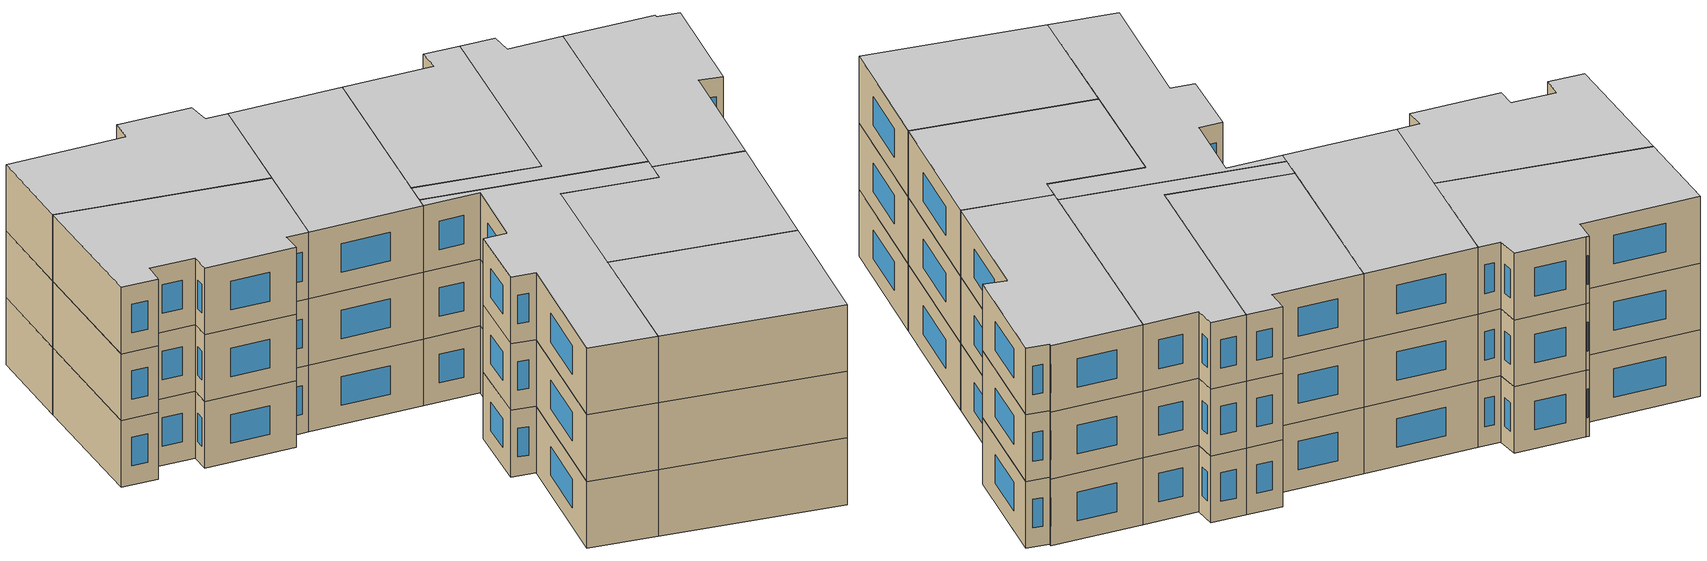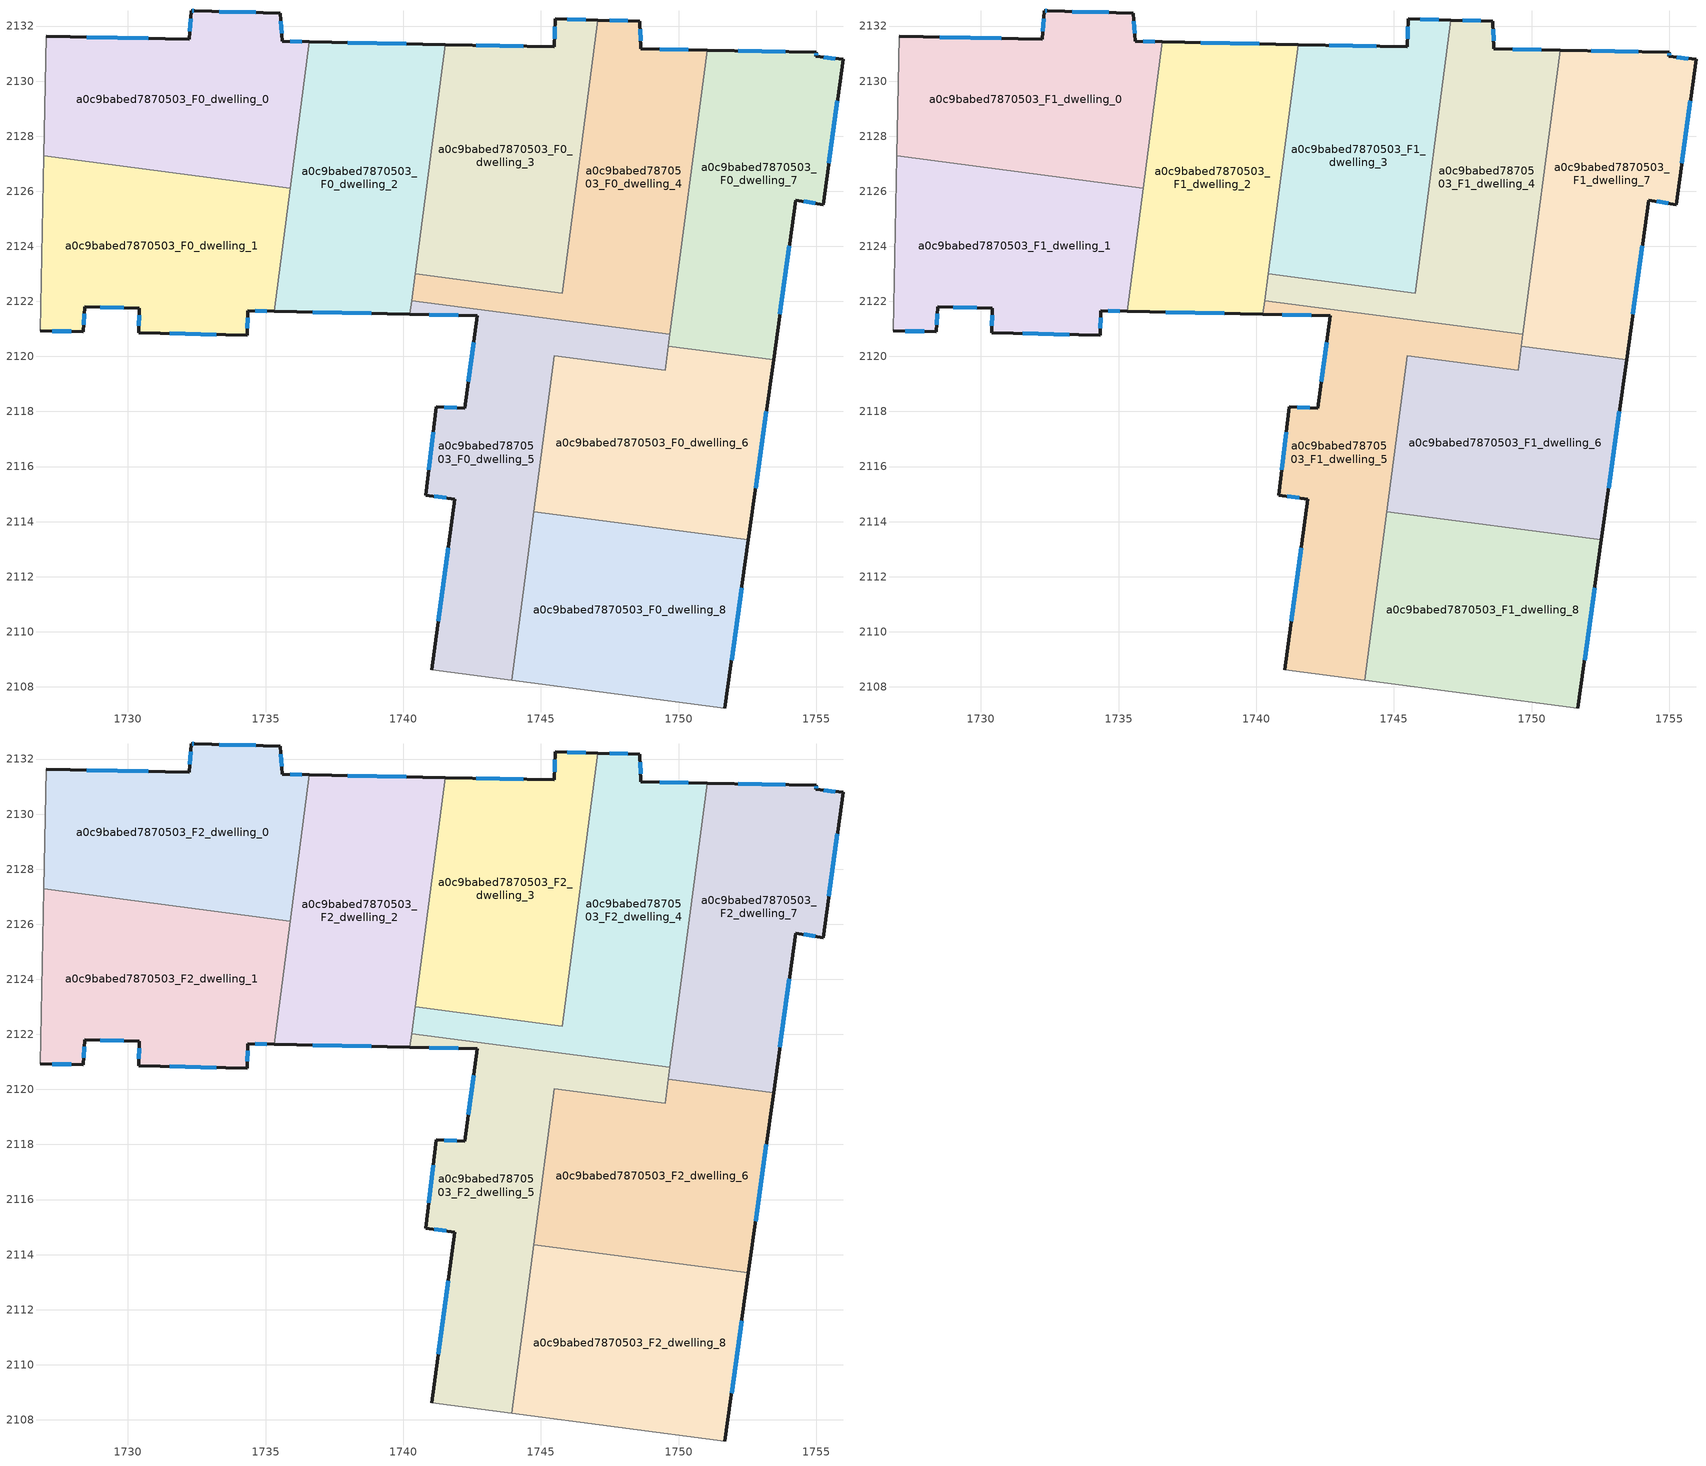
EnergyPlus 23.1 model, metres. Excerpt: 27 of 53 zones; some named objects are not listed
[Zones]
a0c9babed7870503_F0_dwelling_0
 floor ground (EU_floor_Construction): 1735.54,2132.47 1735.61,2131.45 1736.58,2131.43 1735.89,2126.11 1726.94,2127.28 1727.03,2131.63 1732.22,2131.52 1732.3,2132.55 1732.43,2132.55 z0
 wall outside (EU_wall_Construction): 1736.58,2131.43 1735.61,2131.45 1735.54,2132.47 1732.43,2132.55 1732.3,2132.55 1732.22,2131.52 1727.03,2131.63 z0:3
 wall to a0c9babed7870503_F0_dwelling_1 (EU_wall_Construction): 1726.94,2127.28 1735.89,2126.11 z0:3
 wall adiabatic (EU_wall_Construction): 1727.03,2131.63 1726.94,2127.28 z0:3
 wall to a0c9babed7870503_F0_dwelling_2 (EU_wall_Construction): 1735.89,2126.11 1736.58,2131.43 z0:3
 window (EU_Window_Construction): 1732.28,2132.26 1732.24,2131.82 / 1732.39,2132.55 1732.34,2132.55 / 1734.65,2132.49 1733.32,2132.53 / 1735.59,2131.74 1735.56,2132.18 / 1736.31,2131.44 1735.89,2131.45 / 1730.73,2131.56 1728.51,2131.6 z0.86:2.14
a0c9babed7870503_F0_dwelling_1
 floor ground (EU_floor_Construction): 1735.89,2126.11 1735.31,2121.64 1734.35,2121.66 1734.33,2120.76 1730.39,2120.86 1730.41,2121.74 1728.44,2121.81 1728.39,2120.89 1726.81,2120.93 1726.94,2127.28 z0
 wall outside (EU_wall_Construction): 1726.81,2120.93 1728.39,2120.89 1728.44,2121.81 1730.41,2121.74 1730.39,2120.86 1734.33,2120.76 1734.35,2121.66 1735.31,2121.64 z0:3
 wall adiabatic (EU_wall_Construction): 1726.94,2127.28 1726.81,2120.93 z0:3
 wall to a0c9babed7870503_F0_dwelling_2 (EU_wall_Construction): 1735.31,2121.64 1735.89,2126.11 z0:3
 window (EU_Window_Construction): 1727.26,2120.92 1727.93,2120.91 / 1734.62,2121.66 1735.03,2121.65 / 1734.33,2121.02 1734.35,2121.41 / 1731.52,2120.83 1733.2,2120.79 / 1730.41,2121.49 1730.4,2121.11 / 1729,2121.79 1729.85,2121.76 / 1728.4,2121.15 1728.42,2121.55 z0.86:2.14
a0c9babed7870503_F0_dwelling_2
 floor ground (EU_floor_Construction): 1741.52,2131.33 1740.24,2121.54 1735.31,2121.64 1736.58,2131.43 z0
 wall outside (EU_wall_Construction): 1735.31,2121.64 1740.24,2121.54 / 1741.52,2131.33 1736.58,2131.43 z0:3
 wall to a0c9babed7870503_F0_dwelling_3 (EU_wall_Construction): 1740.43,2123 1741.52,2131.33 z0:3
 wall to a0c9babed7870503_F0_dwelling_4 (EU_wall_Construction): 1740.3,2122.02 1740.43,2123 z0:3
 wall to a0c9babed7870503_F0_dwelling_5 (EU_wall_Construction): 1740.24,2121.54 1740.3,2122.02 z0:3
 window (EU_Window_Construction): 1736.72,2121.61 1738.83,2121.57 / 1740.11,2131.36 1737.99,2131.4 z0.86:2.14
a0c9babed7870503_F0_dwelling_3
 floor ground (EU_floor_Construction): 1747.07,2132.22 1745.78,2122.3 1740.43,2123 1741.52,2131.33 1745.49,2131.25 1745.52,2132.26 z0
 wall outside (EU_wall_Construction): 1747.07,2132.22 1745.52,2132.26 1745.49,2131.25 1741.52,2131.33 z0:3
 wall to a0c9babed7870503_F0_dwelling_4 (EU_wall_Construction): 1740.43,2123 1745.78,2122.3 1747.07,2132.22 z0:3
 window (EU_Window_Construction): 1745.51,2131.97 1745.5,2131.54 / 1746.63,2132.23 1745.96,2132.25 / 1744.35,2131.27 1742.65,2131.31 z0.86:2.14
a0c9babed7870503_F0_dwelling_4
 floor ground (EU_floor_Construction): 1751.04,2131.13 1749.69,2120.8 1740.3,2122.02 1740.43,2123 1745.78,2122.3 1747.07,2132.22 1748.6,2132.17 1748.64,2131.18 z0
 wall outside (EU_wall_Construction): 1751.04,2131.13 1748.64,2131.18 1748.6,2132.17 1747.07,2132.22 z0:3
 wall to a0c9babed7870503_F0_dwelling_5 (EU_wall_Construction): 1740.3,2122.02 1749.69,2120.8 z0:3
 wall to a0c9babed7870503_F0_dwelling_7 (EU_wall_Construction): 1749.69,2120.8 1751.04,2131.13 z0:3
 window (EU_Window_Construction): 1748.16,2132.18 1747.51,2132.2 / 1748.62,2131.46 1748.61,2131.89 / 1750.35,2131.14 1749.32,2131.17 z0.86:2.14
a0c9babed7870503_F0_dwelling_5
 floor ground (EU_floor_Construction): 1749.69,2120.8 1749.52,2119.5 1745.48,2120.03 1743.95,2108.23 1741.03,2108.61 1741.87,2114.82 1740.82,2114.96 1741.2,2118.17 1742.24,2118.12 1742.69,2121.48 1740.24,2121.54 1740.3,2122.02 z0
 wall outside (EU_wall_Construction): 1740.24,2121.54 1742.69,2121.48 1742.24,2118.12 1741.2,2118.17 1740.82,2114.96 1741.87,2114.82 1741.03,2108.61 z0:3
 wall to a0c9babed7870503_F0_dwelling_6 (EU_wall_Construction): 1744.75,2114.37 1745.48,2120.03 1749.52,2119.5 1749.63,2120.37 z0:3
 wall adiabatic (EU_wall_Construction): 1741.03,2108.61 1743.95,2108.23 z0:3
 wall to a0c9babed7870503_F0_dwelling_8 (EU_wall_Construction): 1743.94,2108.23 1744.75,2114.36 z0:3
 wall to a0c9babed7870503_F0_dwelling_7 (EU_wall_Construction): 1749.63,2120.38 1749.69,2120.8 z0:3
 window (EU_Window_Construction): 1740.94,2121.52 1741.99,2121.5 / 1741.63,2113.05 1741.27,2110.39 / 1741.12,2114.92 1741.57,2114.86 / 1741.09,2117.25 1740.93,2115.88 / 1741.94,2118.13 1741.49,2118.15 / 1742.56,2120.52 1742.37,2119.08 z0.86:2.14
a0c9babed7870503_F0_dwelling_6
 floor ground (EU_floor_Construction): 1753.45,2119.88 1752.54,2113.35 1744.74,2114.37 1745.48,2120.03 1749.52,2119.5 1749.63,2120.38 z0
 wall outside (EU_wall_Construction): 1752.54,2113.35 1753.45,2119.88 z0:3
 wall to a0c9babed7870503_F0_dwelling_8 (EU_wall_Construction): 1744.74,2114.37 1752.54,2113.35 z0:3
 wall to a0c9babed7870503_F0_dwelling_7 (EU_wall_Construction): 1753.45,2119.88 1749.63,2120.38 z0:3
 window (EU_Window_Construction): 1752.8,2115.21 1753.19,2118.01 z0.86:2.14
a0c9babed7870503_F0_dwelling_7
 floor ground (EU_floor_Construction): 1755.97,2130.79 1755.26,2125.51 1754.26,2125.68 1753.45,2119.88 1749.63,2120.38 1751.04,2131.13 1755.01,2131.05 1754.99,2130.91 z0
 wall outside (EU_wall_Construction): 1753.45,2119.88 1754.26,2125.68 1755.26,2125.51 1755.97,2130.79 1754.99,2130.91 1755.01,2131.05 1751.04,2131.13 z0:3
 window (EU_Window_Construction): 1755,2130.95 1755.01,2131.01 / 1755.69,2130.82 1755.27,2130.87 / 1755.47,2127.02 1755.77,2129.28 / 1754.55,2125.63 1754.98,2125.56 / 1753.68,2121.53 1754.03,2124.02 / 1753.88,2131.07 1752.17,2131.11 z0.86:2.14
a0c9babed7870503_F0_dwelling_8
 floor ground (EU_floor_Construction): 1752.54,2113.35 1751.68,2107.22 1743.95,2108.23 1744.74,2114.37 z0
 wall outside (EU_wall_Construction): 1751.68,2107.22 1752.54,2113.35 z0:3
 wall adiabatic (EU_wall_Construction): 1743.95,2108.23 1751.68,2107.22 z0:3
 window (EU_Window_Construction): 1751.93,2108.97 1752.29,2111.6 z0.86:2.14
a0c9babed7870503_F1_dwelling_0
 floor to a0c9babed7870503_F0_dwelling_0 (EU_floor_Construction): 1735.54,2132.47 1735.61,2131.45 1736.58,2131.43 1735.89,2126.11 1726.94,2127.28 1727.03,2131.63 1732.22,2131.52 1732.3,2132.55 1732.43,2132.55 z3
 wall outside (EU_wall_Construction): 1736.58,2131.43 1735.61,2131.45 1735.54,2132.47 1732.43,2132.55 1732.3,2132.55 1732.22,2131.52 1727.03,2131.63 z3:6
 wall to a0c9babed7870503_F1_dwelling_1 (EU_wall_Construction): 1726.94,2127.28 1735.89,2126.11 z3:6
 wall adiabatic (EU_wall_Construction): 1727.03,2131.63 1726.94,2127.28 z3:6
 wall to a0c9babed7870503_F1_dwelling_2 (EU_wall_Construction): 1735.89,2126.11 1736.58,2131.43 z3:6
 window (EU_Window_Construction): 1732.28,2132.26 1732.24,2131.82 / 1732.39,2132.55 1732.34,2132.55 / 1734.65,2132.49 1733.32,2132.53 / 1735.59,2131.74 1735.56,2132.18 / 1736.31,2131.44 1735.89,2131.45 / 1730.73,2131.56 1728.51,2131.6 z3.86:5.14
a0c9babed7870503_F1_dwelling_1
 floor to a0c9babed7870503_F0_dwelling_1 (EU_floor_Construction): 1735.89,2126.11 1735.31,2121.64 1734.35,2121.66 1734.33,2120.76 1730.39,2120.86 1730.41,2121.74 1728.44,2121.81 1728.39,2120.89 1726.81,2120.93 1726.94,2127.28 z3
 wall outside (EU_wall_Construction): 1726.81,2120.93 1728.39,2120.89 1728.44,2121.81 1730.41,2121.74 1730.39,2120.86 1734.33,2120.76 1734.35,2121.66 1735.31,2121.64 z3:6
 wall adiabatic (EU_wall_Construction): 1726.94,2127.28 1726.81,2120.93 z3:6
 wall to a0c9babed7870503_F1_dwelling_2 (EU_wall_Construction): 1735.31,2121.64 1735.89,2126.11 z3:6
 window (EU_Window_Construction): 1727.26,2120.92 1727.93,2120.91 / 1734.62,2121.66 1735.03,2121.65 / 1734.33,2121.02 1734.35,2121.41 / 1731.52,2120.83 1733.2,2120.79 / 1730.41,2121.49 1730.4,2121.11 / 1729,2121.79 1729.85,2121.76 / 1728.4,2121.15 1728.42,2121.55 z3.86:5.14
a0c9babed7870503_F1_dwelling_2
 floor to a0c9babed7870503_F0_dwelling_2 (EU_floor_Construction): 1741.52,2131.33 1740.24,2121.54 1735.31,2121.64 1736.58,2131.43 z3
 wall outside (EU_wall_Construction): 1735.31,2121.64 1740.24,2121.54 / 1741.52,2131.33 1736.58,2131.43 z3:6
 wall to a0c9babed7870503_F1_dwelling_3 (EU_wall_Construction): 1740.43,2123 1741.52,2131.33 z3:6
 wall to a0c9babed7870503_F1_dwelling_4 (EU_wall_Construction): 1740.3,2122.02 1740.43,2123 z3:6
 wall to a0c9babed7870503_F1_dwelling_5 (EU_wall_Construction): 1740.24,2121.54 1740.3,2122.02 z3:6
 window (EU_Window_Construction): 1736.72,2121.61 1738.83,2121.57 / 1740.11,2131.36 1737.99,2131.4 z3.86:5.14
a0c9babed7870503_F1_dwelling_3
 floor to a0c9babed7870503_F0_dwelling_3 (EU_floor_Construction): 1747.07,2132.22 1745.78,2122.3 1740.43,2123 1741.52,2131.33 1745.49,2131.25 1745.52,2132.26 z3
 wall outside (EU_wall_Construction): 1747.07,2132.22 1745.52,2132.26 1745.49,2131.25 1741.52,2131.33 z3:6
 wall to a0c9babed7870503_F1_dwelling_4 (EU_wall_Construction): 1740.43,2123 1745.78,2122.3 1747.07,2132.22 z3:6
 window (EU_Window_Construction): 1745.51,2131.97 1745.5,2131.54 / 1746.63,2132.23 1745.96,2132.25 / 1744.35,2131.27 1742.65,2131.31 z3.86:5.14
a0c9babed7870503_F1_dwelling_4
 floor to a0c9babed7870503_F0_dwelling_4 (EU_floor_Construction): 1751.04,2131.13 1749.69,2120.8 1740.3,2122.02 1740.43,2123 1745.78,2122.3 1747.07,2132.22 1748.6,2132.17 1748.64,2131.18 z3
 wall outside (EU_wall_Construction): 1751.04,2131.13 1748.64,2131.18 1748.6,2132.17 1747.07,2132.22 z3:6
 wall to a0c9babed7870503_F1_dwelling_5 (EU_wall_Construction): 1740.3,2122.02 1749.69,2120.8 z3:6
 wall to a0c9babed7870503_F1_dwelling_7 (EU_wall_Construction): 1749.69,2120.8 1751.04,2131.13 z3:6
 window (EU_Window_Construction): 1748.16,2132.18 1747.51,2132.2 / 1748.62,2131.46 1748.61,2131.89 / 1750.35,2131.14 1749.32,2131.17 z3.86:5.14
a0c9babed7870503_F1_dwelling_5
 floor to a0c9babed7870503_F0_dwelling_5 (EU_floor_Construction): 1749.69,2120.8 1749.52,2119.5 1745.48,2120.03 1743.95,2108.23 1741.03,2108.61 1741.87,2114.82 1740.82,2114.96 1741.2,2118.17 1742.24,2118.12 1742.69,2121.48 1740.24,2121.54 1740.3,2122.02 z3
 wall outside (EU_wall_Construction): 1740.24,2121.54 1742.69,2121.48 1742.24,2118.12 1741.2,2118.17 1740.82,2114.96 1741.87,2114.82 1741.03,2108.61 z3:6
 wall to a0c9babed7870503_F1_dwelling_6 (EU_wall_Construction): 1744.75,2114.37 1745.48,2120.03 1749.52,2119.5 1749.63,2120.37 z3:6
 wall adiabatic (EU_wall_Construction): 1741.03,2108.61 1743.95,2108.23 z3:6
 wall to a0c9babed7870503_F1_dwelling_8 (EU_wall_Construction): 1743.94,2108.23 1744.75,2114.36 z3:6
 wall to a0c9babed7870503_F1_dwelling_7 (EU_wall_Construction): 1749.63,2120.38 1749.69,2120.8 z3:6
 window (EU_Window_Construction): 1740.94,2121.52 1741.99,2121.5 / 1741.63,2113.05 1741.27,2110.39 / 1741.12,2114.92 1741.57,2114.86 / 1741.09,2117.25 1740.93,2115.88 / 1741.94,2118.13 1741.49,2118.15 / 1742.56,2120.52 1742.37,2119.08 z3.86:5.14
a0c9babed7870503_F1_dwelling_6
 floor to a0c9babed7870503_F0_dwelling_6 (EU_floor_Construction): 1753.45,2119.88 1752.54,2113.35 1744.74,2114.37 1745.48,2120.03 1749.52,2119.5 1749.63,2120.38 z3
 wall outside (EU_wall_Construction): 1752.54,2113.35 1753.45,2119.88 z3:6
 wall to a0c9babed7870503_F1_dwelling_8 (EU_wall_Construction): 1744.74,2114.37 1752.54,2113.35 z3:6
 wall to a0c9babed7870503_F1_dwelling_7 (EU_wall_Construction): 1753.45,2119.88 1749.63,2120.38 z3:6
 window (EU_Window_Construction): 1752.8,2115.21 1753.19,2118.01 z3.86:5.14
a0c9babed7870503_F1_dwelling_7
 floor to a0c9babed7870503_F0_dwelling_7 (EU_floor_Construction): 1755.97,2130.79 1755.26,2125.51 1754.26,2125.68 1753.45,2119.88 1749.63,2120.38 1751.04,2131.13 1755.01,2131.05 1754.99,2130.91 z3
 wall outside (EU_wall_Construction): 1753.45,2119.88 1754.26,2125.68 1755.26,2125.51 1755.97,2130.79 1754.99,2130.91 1755.01,2131.05 1751.04,2131.13 z3:6
 window (EU_Window_Construction): 1755,2130.95 1755.01,2131.01 / 1755.69,2130.82 1755.27,2130.87 / 1755.47,2127.02 1755.77,2129.28 / 1754.55,2125.63 1754.98,2125.56 / 1753.68,2121.53 1754.03,2124.02 / 1753.88,2131.07 1752.17,2131.11 z3.86:5.14
a0c9babed7870503_F1_dwelling_8
 floor to a0c9babed7870503_F0_dwelling_8 (EU_floor_Construction): 1752.54,2113.35 1751.68,2107.22 1743.95,2108.23 1744.74,2114.37 z3
 wall outside (EU_wall_Construction): 1751.68,2107.22 1752.54,2113.35 z3:6
 wall adiabatic (EU_wall_Construction): 1743.95,2108.23 1751.68,2107.22 z3:6
 window (EU_Window_Construction): 1751.93,2108.97 1752.29,2111.6 z3.86:5.14
a0c9babed7870503_F2_dwelling_0
 floor to a0c9babed7870503_F1_dwelling_0 (EU_floor_Construction): 1735.54,2132.47 1735.61,2131.45 1736.58,2131.43 1735.89,2126.11 1726.94,2127.28 1727.03,2131.63 1732.22,2131.52 1732.3,2132.55 1732.43,2132.55 z6
 wall outside (EU_wall_Construction): 1736.58,2131.43 1735.61,2131.45 1735.54,2132.47 1732.43,2132.55 1732.3,2132.55 1732.22,2131.52 1727.03,2131.63 z6:9
 wall to a0c9babed7870503_F2_dwelling_1 (EU_wall_Construction): 1726.94,2127.28 1735.89,2126.11 z6:9
 wall adiabatic (EU_wall_Construction): 1727.03,2131.63 1726.94,2127.28 z6:9
 wall to a0c9babed7870503_F2_dwelling_2 (EU_wall_Construction): 1735.89,2126.11 1736.58,2131.43 z6:9
 window (EU_Window_Construction): 1732.28,2132.26 1732.24,2131.82 / 1732.39,2132.55 1732.34,2132.55 / 1734.65,2132.49 1733.32,2132.53 / 1735.59,2131.74 1735.56,2132.18 / 1736.31,2131.44 1735.89,2131.45 / 1730.73,2131.56 1728.51,2131.6 z6.86:8.14
 ceiling to a0c9babed7870503_F3_dwelling_0 (EU_floor_Construction): 1735.89,2126.11 1736.58,2131.43 1735.61,2131.45 1735.54,2132.47 1732.43,2132.55 1732.3,2132.55 1732.22,2131.52 1727.03,2131.63 1726.94,2127.28 z9
a0c9babed7870503_F2_dwelling_1
 floor to a0c9babed7870503_F1_dwelling_1 (EU_floor_Construction): 1735.89,2126.11 1735.31,2121.64 1734.35,2121.66 1734.33,2120.76 1730.39,2120.86 1730.41,2121.74 1728.44,2121.81 1728.39,2120.89 1726.81,2120.93 1726.94,2127.28 z6
 wall outside (EU_wall_Construction): 1726.81,2120.93 1728.39,2120.89 1728.44,2121.81 1730.41,2121.74 1730.39,2120.86 1734.33,2120.76 1734.35,2121.66 1735.31,2121.64 z6:9
 wall adiabatic (EU_wall_Construction): 1726.94,2127.28 1726.81,2120.93 z6:9
 wall to a0c9babed7870503_F2_dwelling_2 (EU_wall_Construction): 1735.31,2121.64 1735.89,2126.11 z6:9
 window (EU_Window_Construction): 1727.26,2120.92 1727.93,2120.91 / 1734.62,2121.66 1735.03,2121.65 / 1734.33,2121.02 1734.35,2121.41 / 1731.52,2120.83 1733.2,2120.79 / 1730.41,2121.49 1730.4,2121.11 / 1729,2121.79 1729.85,2121.76 / 1728.4,2121.15 1728.42,2121.55 z6.86:8.14
 ceiling to a0c9babed7870503_F3_dwelling_1 (EU_floor_Construction): 1735.31,2121.64 1735.89,2126.11 1726.94,2127.28 1726.81,2120.93 1728.39,2120.89 1728.44,2121.81 1730.41,2121.74 1730.39,2120.86 1734.33,2120.76 1734.35,2121.66 z9
a0c9babed7870503_F2_dwelling_2
 floor to a0c9babed7870503_F1_dwelling_2 (EU_floor_Construction): 1741.52,2131.33 1740.24,2121.54 1735.31,2121.64 1736.58,2131.43 z6
 wall outside (EU_wall_Construction): 1735.31,2121.64 1740.24,2121.54 / 1741.52,2131.33 1736.58,2131.43 z6:9
 wall to a0c9babed7870503_F2_dwelling_3 (EU_wall_Construction): 1740.43,2123 1741.52,2131.33 z6:9
 wall to a0c9babed7870503_F2_dwelling_4 (EU_wall_Construction): 1740.3,2122.02 1740.43,2123 z6:9
 wall to a0c9babed7870503_F2_dwelling_5 (EU_wall_Construction): 1740.24,2121.54 1740.3,2122.02 z6:9
 window (EU_Window_Construction): 1736.72,2121.61 1738.83,2121.57 / 1740.11,2131.36 1737.99,2131.4 z6.86:8.14
 ceiling to a0c9babed7870503_F3_dwelling_2 (EU_floor_Construction): 1740.24,2121.54 1741.52,2131.33 1736.58,2131.43 1735.31,2121.64 z9
a0c9babed7870503_F2_dwelling_3
 floor to a0c9babed7870503_F1_dwelling_3 (EU_floor_Construction): 1747.07,2132.22 1745.78,2122.3 1740.43,2123 1741.52,2131.33 1745.49,2131.25 1745.52,2132.26 z6
 wall outside (EU_wall_Construction): 1747.07,2132.22 1745.52,2132.26 1745.49,2131.25 1741.52,2131.33 z6:9
 wall to a0c9babed7870503_F2_dwelling_4 (EU_wall_Construction): 1740.43,2123 1745.78,2122.3 1747.07,2132.22 z6:9
 window (EU_Window_Construction): 1745.51,2131.97 1745.5,2131.54 / 1746.63,2132.23 1745.96,2132.25 / 1744.35,2131.27 1742.65,2131.31 z6.86:8.14
 ceiling to a0c9babed7870503_F3_dwelling_3 (EU_floor_Construction): 1745.78,2122.3 1747.07,2132.22 1745.52,2132.26 1745.49,2131.25 1741.52,2131.33 1740.43,2123 z9
a0c9babed7870503_F2_dwelling_4
 floor to a0c9babed7870503_F1_dwelling_4 (EU_floor_Construction): 1751.04,2131.13 1749.69,2120.8 1740.3,2122.02 1740.43,2123 1745.78,2122.3 1747.07,2132.22 1748.6,2132.17 1748.64,2131.18 z6
 wall outside (EU_wall_Construction): 1751.04,2131.13 1748.64,2131.18 1748.6,2132.17 1747.07,2132.22 z6:9
 wall to a0c9babed7870503_F2_dwelling_5 (EU_wall_Construction): 1740.3,2122.02 1749.69,2120.8 z6:9
 wall to a0c9babed7870503_F2_dwelling_7 (EU_wall_Construction): 1749.69,2120.8 1751.04,2131.13 z6:9
 window (EU_Window_Construction): 1748.16,2132.18 1747.51,2132.2 / 1748.62,2131.46 1748.61,2131.89 / 1750.35,2131.14 1749.32,2131.17 z6.86:8.14
 ceiling to a0c9babed7870503_F3_dwelling_4 (EU_floor_Construction): 1749.69,2120.8 1751.04,2131.13 1748.64,2131.18 1748.6,2132.17 1747.07,2132.22 1745.78,2122.3 1740.43,2123 1740.3,2122.02 z9
a0c9babed7870503_F2_dwelling_5
 floor to a0c9babed7870503_F1_dwelling_5 (EU_floor_Construction): 1749.69,2120.8 1749.52,2119.5 1745.48,2120.03 1743.95,2108.23 1741.03,2108.61 1741.87,2114.82 1740.82,2114.96 1741.2,2118.17 1742.24,2118.12 1742.69,2121.48 1740.24,2121.54 1740.3,2122.02 z6
 wall outside (EU_wall_Construction): 1740.24,2121.54 1742.69,2121.48 1742.24,2118.12 1741.2,2118.17 1740.82,2114.96 1741.87,2114.82 1741.03,2108.61 z6:9
 wall to a0c9babed7870503_F2_dwelling_6 (EU_wall_Construction): 1744.75,2114.37 1745.48,2120.03 1749.52,2119.5 1749.63,2120.37 z6:9
 wall adiabatic (EU_wall_Construction): 1741.03,2108.61 1743.95,2108.23 z6:9
 wall to a0c9babed7870503_F2_dwelling_8 (EU_wall_Construction): 1743.94,2108.23 1744.75,2114.36 z6:9
 wall to a0c9babed7870503_F2_dwelling_7 (EU_wall_Construction): 1749.63,2120.38 1749.69,2120.8 z6:9
 window (EU_Window_Construction): 1740.94,2121.52 1741.99,2121.5 / 1741.63,2113.05 1741.27,2110.39 / 1741.12,2114.92 1741.57,2114.86 / 1741.09,2117.25 1740.93,2115.88 / 1741.94,2118.13 1741.49,2118.15 / 1742.56,2120.52 1742.37,2119.08 z6.86:8.14
 ceiling to a0c9babed7870503_F3_dwelling_5 (EU_floor_Construction): 1743.95,2108.23 1745.48,2120.03 1749.52,2119.5 1749.69,2120.8 1740.3,2122.02 1740.24,2121.54 1742.69,2121.48 1742.24,2118.12 1741.2,2118.17 1740.82,2114.96 1741.87,2114.82 1741.03,2108.61 z9
a0c9babed7870503_F2_dwelling_6
 floor to a0c9babed7870503_F1_dwelling_6 (EU_floor_Construction): 1753.45,2119.88 1752.54,2113.35 1744.74,2114.37 1745.48,2120.03 1749.52,2119.5 1749.63,2120.38 z6
 wall outside (EU_wall_Construction): 1752.54,2113.35 1753.45,2119.88 z6:9
 wall to a0c9babed7870503_F2_dwelling_8 (EU_wall_Construction): 1744.74,2114.37 1752.54,2113.35 z6:9
 wall to a0c9babed7870503_F2_dwelling_7 (EU_wall_Construction): 1753.45,2119.88 1749.63,2120.38 z6:9
 window (EU_Window_Construction): 1752.8,2115.21 1753.19,2118.01 z6.86:8.14
 ceiling to a0c9babed7870503_F3_dwelling_6 (EU_floor_Construction): 1752.54,2113.35 1753.45,2119.88 1749.63,2120.38 1749.52,2119.5 1745.48,2120.03 1744.74,2114.37 z9
a0c9babed7870503_F2_dwelling_7
 floor to a0c9babed7870503_F1_dwelling_7 (EU_floor_Construction): 1755.97,2130.79 1755.26,2125.51 1754.26,2125.68 1753.45,2119.88 1749.63,2120.38 1751.04,2131.13 1755.01,2131.05 1754.99,2130.91 z6
 wall outside (EU_wall_Construction): 1753.45,2119.88 1754.26,2125.68 1755.26,2125.51 1755.97,2130.79 1754.99,2130.91 1755.01,2131.05 1751.04,2131.13 z6:9
 window (EU_Window_Construction): 1755,2130.95 1755.01,2131.01 / 1755.69,2130.82 1755.27,2130.87 / 1755.47,2127.02 1755.77,2129.28 / 1754.55,2125.63 1754.98,2125.56 / 1753.68,2121.53 1754.03,2124.02 / 1753.88,2131.07 1752.17,2131.11 z6.86:8.14
 ceiling to a0c9babed7870503_F3_dwelling_7 (EU_floor_Construction): 1753.45,2119.88 1754.26,2125.68 1755.26,2125.51 1755.97,2130.79 1754.99,2130.91 1755.01,2131.05 1751.04,2131.13 1749.63,2120.38 z9
a0c9babed7870503_F2_dwelling_8
 floor to a0c9babed7870503_F1_dwelling_8 (EU_floor_Construction): 1752.54,2113.35 1751.68,2107.22 1743.95,2108.23 1744.74,2114.37 z6
 wall outside (EU_wall_Construction): 1751.68,2107.22 1752.54,2113.35 z6:9
 wall adiabatic (EU_wall_Construction): 1743.95,2108.23 1751.68,2107.22 z6:9
 window (EU_Window_Construction): 1751.93,2108.97 1752.29,2111.6 z6.86:8.14
 ceiling to a0c9babed7870503_F3_dwelling_8 (EU_floor_Construction): 1751.68,2107.22 1752.54,2113.35 1744.74,2114.37 1743.95,2108.23 z9
[Building]
EU S2 Campaign: North Axis=0; Terrain=City; Solar Distribution=FullExterior
[Site:Location]
Helsinki-Vantaa.AP: Latitude=60.317; Longitude=24.963; Time Zone=2; Elevation=54.6
[SizingPeriod:WeatherFileDays]
AnnualSizingPeriod: Begin Month=1; Begin Day of Month=1; End Month=12; End Day of Month=31; Day of Week for Start Day=Monday; Use Weather File Daylight Saving Period=No; Use Weather File Rain and Snow Indicators=No
[MATERIAL]
EU_InternalMass_Material: Roughness=MediumRough; Thickness=0.1; Conductivity=1; Density=1800; Specific Heat=900; Thermal Absorptance=0.9; Solar Absorptance=0.7; Visible Absorptance=0.7
[MATERIAL:NOMASS] Roughness=MediumRough; Thermal Absorptance=0.9; Solar Absorptance=0.7; Visible Absorptance=0.7
Name | Thermal Resistance
EU_wall_NoMass | 1.10183
EU_floor_NoMass | 1.70606
[WINDOWMATERIAL:SIMPLEGLAZINGSYSTEM]
EU_Window_SimpleGlazing: UFactor=3.11035; Solar Heat Gain Coefficient=0.8; Visible Transmittance=0.8
[CONSTRUCTION]
EU_wall_Construction: EU_wall_NoMass
EU_floor_Construction: EU_floor_NoMass
EU_Window_Construction: EU_Window_SimpleGlazing
EU_InternalMass_Construction: EU_InternalMass_Material
[ZONE] Type=1; Multiplier=1; Ceiling Height=autocalculate; Floor Area=autocalculate; Part of Total Floor Area=Yes
Name | Volume
a0c9babed7870503_F0_dwelling_0; a0c9babed7870503_F1_dwelling_0; a0c9babed7870503_F2_dwelling_0 | 145.295
a0c9babed7870503_F0_dwelling_1; a0c9babed7870503_F1_dwelling_1; a0c9babed7870503_F2_dwelling_1 | 145.294
a0c9babed7870503_F0_dwelling_2; a0c9babed7870503_F1_dwelling_2; a0c9babed7870503_F2_dwelling_2 | 145.314
a0c9babed7870503_F0_dwelling_3; a0c9babed7870503_F1_dwelling_3; a0c9babed7870503_F2_dwelling_3 | 145.278
a0c9babed7870503_F0_dwelling_4; a0c9babed7870503_F1_dwelling_4; a0c9babed7870503_F2_dwelling_4; a0c9babed7870503_F0_dwelling_8; a0c9babed7870503_F1_dwelling_8; a0c9babed7870503_F2_dwelling_8 | 145.304
a0c9babed7870503_F0_dwelling_5; a0c9babed7870503_F1_dwelling_5; a0c9babed7870503_F2_dwelling_5 | 145.296
a0c9babed7870503_F0_dwelling_6; a0c9babed7870503_F1_dwelling_6; a0c9babed7870503_F2_dwelling_6 | 145.282
a0c9babed7870503_F0_dwelling_7; a0c9babed7870503_F1_dwelling_7; a0c9babed7870503_F2_dwelling_7 | 145.321
[INTERNALMASS] Construction=EU_InternalMass_Construction
Name | Zone or ZoneList | Surface Area
a0c9babed7870503_F0_dwelling_0_EU_InternalMass | a0c9babed7870503_F0_dwelling_0 | 48.4323
a0c9babed7870503_F0_dwelling_1_EU_InternalMass | a0c9babed7870503_F0_dwelling_1 | 48.4319
a0c9babed7870503_F0_dwelling_2_EU_InternalMass | a0c9babed7870503_F0_dwelling_2 | 48.438
a0c9babed7870503_F0_dwelling_3_EU_InternalMass | a0c9babed7870503_F0_dwelling_3 | 48.4257
a0c9babed7870503_F0_dwelling_4_EU_InternalMass | a0c9babed7870503_F0_dwelling_4 | 48.4346
a0c9babed7870503_F0_dwelling_5_EU_InternalMass | a0c9babed7870503_F0_dwelling_5 | 48.432
a0c9babed7870503_F0_dwelling_6_EU_InternalMass | a0c9babed7870503_F0_dwelling_6 | 48.4271
a0c9babed7870503_F0_dwelling_7_EU_InternalMass | a0c9babed7870503_F0_dwelling_7 | 48.4385
a0c9babed7870503_F0_dwelling_8_EU_InternalMass | a0c9babed7870503_F0_dwelling_8 | 48.4363
a0c9babed7870503_F1_dwelling_0_EU_InternalMass | a0c9babed7870503_F1_dwelling_0 | 48.4323
a0c9babed7870503_F1_dwelling_1_EU_InternalMass | a0c9babed7870503_F1_dwelling_1 | 48.4319
a0c9babed7870503_F1_dwelling_2_EU_InternalMass | a0c9babed7870503_F1_dwelling_2 | 48.438
a0c9babed7870503_F1_dwelling_3_EU_InternalMass | a0c9babed7870503_F1_dwelling_3 | 48.4257
a0c9babed7870503_F1_dwelling_4_EU_InternalMass | a0c9babed7870503_F1_dwelling_4 | 48.4346
a0c9babed7870503_F1_dwelling_5_EU_InternalMass | a0c9babed7870503_F1_dwelling_5 | 48.432
a0c9babed7870503_F1_dwelling_6_EU_InternalMass | a0c9babed7870503_F1_dwelling_6 | 48.4271
a0c9babed7870503_F1_dwelling_7_EU_InternalMass | a0c9babed7870503_F1_dwelling_7 | 48.4385
a0c9babed7870503_F1_dwelling_8_EU_InternalMass | a0c9babed7870503_F1_dwelling_8 | 48.4363
a0c9babed7870503_F2_dwelling_0_EU_InternalMass | a0c9babed7870503_F2_dwelling_0 | 48.4323
a0c9babed7870503_F2_dwelling_1_EU_InternalMass | a0c9babed7870503_F2_dwelling_1 | 48.4319
a0c9babed7870503_F2_dwelling_2_EU_InternalMass | a0c9babed7870503_F2_dwelling_2 | 48.438
a0c9babed7870503_F2_dwelling_3_EU_InternalMass | a0c9babed7870503_F2_dwelling_3 | 48.4257
a0c9babed7870503_F2_dwelling_4_EU_InternalMass | a0c9babed7870503_F2_dwelling_4 | 48.4346
a0c9babed7870503_F2_dwelling_5_EU_InternalMass | a0c9babed7870503_F2_dwelling_5 | 48.432
a0c9babed7870503_F2_dwelling_6_EU_InternalMass | a0c9babed7870503_F2_dwelling_6 | 48.4271
a0c9babed7870503_F2_dwelling_7_EU_InternalMass | a0c9babed7870503_F2_dwelling_7 | 48.4385
a0c9babed7870503_F2_dwelling_8_EU_InternalMass | a0c9babed7870503_F2_dwelling_8 | 48.4363
[OTHEREQUIPMENT] Fuel Type=Electricity; Design Level Calculation Method=Watts/Area; Power per Zone Floor Area=1; Fraction Latent=0; Fraction Radiant=0; Fraction Lost=0; Carbon Dioxide Generation Rate=0; EndUse Subcategory=EU_Step8_InternalGains
Name | Zone or ZoneList or Space or SpaceList | Schedule
EU_Step8_InternalGain_a0c9babed7870503_F0_dwelling_0_f000 | a0c9babed7870503_F0_dwelling_0 | EU_Step8_GainSchedule_a0c9babed7870503_F0_dwelling_0_f000
EU_Step8_InternalGain_a0c9babed7870503_F0_dwelling_1_f000 | a0c9babed7870503_F0_dwelling_1 | EU_Step8_GainSchedule_a0c9babed7870503_F0_dwelling_1_f000
EU_Step8_InternalGain_a0c9babed7870503_F0_dwelling_2_f000 | a0c9babed7870503_F0_dwelling_2 | EU_Step8_GainSchedule_a0c9babed7870503_F0_dwelling_2_f000
EU_Step8_InternalGain_a0c9babed7870503_F0_dwelling_3_f000 | a0c9babed7870503_F0_dwelling_3 | EU_Step8_GainSchedule_a0c9babed7870503_F0_dwelling_3_f000
EU_Step8_InternalGain_a0c9babed7870503_F0_dwelling_4_f000 | a0c9babed7870503_F0_dwelling_4 | EU_Step8_GainSchedule_a0c9babed7870503_F0_dwelling_4_f000
EU_Step8_InternalGain_a0c9babed7870503_F0_dwelling_5_f000 | a0c9babed7870503_F0_dwelling_5 | EU_Step8_GainSchedule_a0c9babed7870503_F0_dwelling_5_f000
EU_Step8_InternalGain_a0c9babed7870503_F0_dwelling_6_f000 | a0c9babed7870503_F0_dwelling_6 | EU_Step8_GainSchedule_a0c9babed7870503_F0_dwelling_6_f000
EU_Step8_InternalGain_a0c9babed7870503_F0_dwelling_7_f000 | a0c9babed7870503_F0_dwelling_7 | EU_Step8_GainSchedule_a0c9babed7870503_F0_dwelling_7_f000
EU_Step8_InternalGain_a0c9babed7870503_F0_dwelling_8_f000 | a0c9babed7870503_F0_dwelling_8 | EU_Step8_GainSchedule_a0c9babed7870503_F0_dwelling_8_f000
EU_Step8_InternalGain_a0c9babed7870503_F1_dwelling_0_f000 | a0c9babed7870503_F1_dwelling_0 | EU_Step8_GainSchedule_a0c9babed7870503_F1_dwelling_0_f000
EU_Step8_InternalGain_a0c9babed7870503_F1_dwelling_1_f000 | a0c9babed7870503_F1_dwelling_1 | EU_Step8_GainSchedule_a0c9babed7870503_F1_dwelling_1_f000
EU_Step8_InternalGain_a0c9babed7870503_F1_dwelling_2_f000 | a0c9babed7870503_F1_dwelling_2 | EU_Step8_GainSchedule_a0c9babed7870503_F1_dwelling_2_f000
EU_Step8_InternalGain_a0c9babed7870503_F1_dwelling_3_f000 | a0c9babed7870503_F1_dwelling_3 | EU_Step8_GainSchedule_a0c9babed7870503_F1_dwelling_3_f000
EU_Step8_InternalGain_a0c9babed7870503_F1_dwelling_4_f000 | a0c9babed7870503_F1_dwelling_4 | EU_Step8_GainSchedule_a0c9babed7870503_F1_dwelling_4_f000
EU_Step8_InternalGain_a0c9babed7870503_F1_dwelling_5_f000 | a0c9babed7870503_F1_dwelling_5 | EU_Step8_GainSchedule_a0c9babed7870503_F1_dwelling_5_f000
EU_Step8_InternalGain_a0c9babed7870503_F1_dwelling_6_f000 | a0c9babed7870503_F1_dwelling_6 | EU_Step8_GainSchedule_a0c9babed7870503_F1_dwelling_6_f000
EU_Step8_InternalGain_a0c9babed7870503_F1_dwelling_7_f000 | a0c9babed7870503_F1_dwelling_7 | EU_Step8_GainSchedule_a0c9babed7870503_F1_dwelling_7_f000
EU_Step8_InternalGain_a0c9babed7870503_F1_dwelling_8_f000 | a0c9babed7870503_F1_dwelling_8 | EU_Step8_GainSchedule_a0c9babed7870503_F1_dwelling_8_f000
EU_Step8_InternalGain_a0c9babed7870503_F2_dwelling_0_f000 | a0c9babed7870503_F2_dwelling_0 | EU_Step8_GainSchedule_a0c9babed7870503_F2_dwelling_0_f000
EU_Step8_InternalGain_a0c9babed7870503_F2_dwelling_1_f000 | a0c9babed7870503_F2_dwelling_1 | EU_Step8_GainSchedule_a0c9babed7870503_F2_dwelling_1_f000
EU_Step8_InternalGain_a0c9babed7870503_F2_dwelling_2_f000 | a0c9babed7870503_F2_dwelling_2 | EU_Step8_GainSchedule_a0c9babed7870503_F2_dwelling_2_f000
EU_Step8_InternalGain_a0c9babed7870503_F2_dwelling_3_f000 | a0c9babed7870503_F2_dwelling_3 | EU_Step8_GainSchedule_a0c9babed7870503_F2_dwelling_3_f000
EU_Step8_InternalGain_a0c9babed7870503_F2_dwelling_4_f000 | a0c9babed7870503_F2_dwelling_4 | EU_Step8_GainSchedule_a0c9babed7870503_F2_dwelling_4_f000
EU_Step8_InternalGain_a0c9babed7870503_F2_dwelling_5_f000 | a0c9babed7870503_F2_dwelling_5 | EU_Step8_GainSchedule_a0c9babed7870503_F2_dwelling_5_f000
EU_Step8_InternalGain_a0c9babed7870503_F2_dwelling_6_f000 | a0c9babed7870503_F2_dwelling_6 | EU_Step8_GainSchedule_a0c9babed7870503_F2_dwelling_6_f000
EU_Step8_InternalGain_a0c9babed7870503_F2_dwelling_7_f000 | a0c9babed7870503_F2_dwelling_7 | EU_Step8_GainSchedule_a0c9babed7870503_F2_dwelling_7_f000
EU_Step8_InternalGain_a0c9babed7870503_F2_dwelling_8_f000 | a0c9babed7870503_F2_dwelling_8 | EU_Step8_GainSchedule_a0c9babed7870503_F2_dwelling_8_f000
[ZONEVENTILATION:DESIGNFLOWRATE] Schedule=EU_AlwaysOn; Design Flow Rate Calculation Method=AirChanges/Hour; Air Changes per Hour=0.756316; Ventilation Type=Natural; Fan Pressure Rise=0; Fan Total Efficiency=1; Constant Term Coefficient=1; Temperature Term Coefficient=0; Velocity Term Coefficient=0; Velocity Squared Term Coefficient=0; Minimum Indoor Temperature=-100; Maximum Indoor Temperature=100; Delta Temperature=-100; Minimum Outdoor Temperature=-100; Maximum Outdoor Temperature=100; Maximum Wind Speed=40
Name | Zone or ZoneList or Space or SpaceList
EU_ConstantAir_a0c9babed7870503_F0_dwelling_0 | a0c9babed7870503_F0_dwelling_0
EU_ConstantAir_a0c9babed7870503_F0_dwelling_1 | a0c9babed7870503_F0_dwelling_1
EU_ConstantAir_a0c9babed7870503_F0_dwelling_2 | a0c9babed7870503_F0_dwelling_2
EU_ConstantAir_a0c9babed7870503_F0_dwelling_3 | a0c9babed7870503_F0_dwelling_3
EU_ConstantAir_a0c9babed7870503_F0_dwelling_4 | a0c9babed7870503_F0_dwelling_4
EU_ConstantAir_a0c9babed7870503_F0_dwelling_5 | a0c9babed7870503_F0_dwelling_5
EU_ConstantAir_a0c9babed7870503_F0_dwelling_6 | a0c9babed7870503_F0_dwelling_6
EU_ConstantAir_a0c9babed7870503_F0_dwelling_7 | a0c9babed7870503_F0_dwelling_7
EU_ConstantAir_a0c9babed7870503_F0_dwelling_8 | a0c9babed7870503_F0_dwelling_8
EU_ConstantAir_a0c9babed7870503_F1_dwelling_0 | a0c9babed7870503_F1_dwelling_0
EU_ConstantAir_a0c9babed7870503_F1_dwelling_1 | a0c9babed7870503_F1_dwelling_1
EU_ConstantAir_a0c9babed7870503_F1_dwelling_2 | a0c9babed7870503_F1_dwelling_2
EU_ConstantAir_a0c9babed7870503_F1_dwelling_3 | a0c9babed7870503_F1_dwelling_3
EU_ConstantAir_a0c9babed7870503_F1_dwelling_4 | a0c9babed7870503_F1_dwelling_4
EU_ConstantAir_a0c9babed7870503_F1_dwelling_5 | a0c9babed7870503_F1_dwelling_5
EU_ConstantAir_a0c9babed7870503_F1_dwelling_6 | a0c9babed7870503_F1_dwelling_6
EU_ConstantAir_a0c9babed7870503_F1_dwelling_7 | a0c9babed7870503_F1_dwelling_7
EU_ConstantAir_a0c9babed7870503_F1_dwelling_8 | a0c9babed7870503_F1_dwelling_8
EU_ConstantAir_a0c9babed7870503_F2_dwelling_0 | a0c9babed7870503_F2_dwelling_0
EU_ConstantAir_a0c9babed7870503_F2_dwelling_1 | a0c9babed7870503_F2_dwelling_1
EU_ConstantAir_a0c9babed7870503_F2_dwelling_2 | a0c9babed7870503_F2_dwelling_2
EU_ConstantAir_a0c9babed7870503_F2_dwelling_3 | a0c9babed7870503_F2_dwelling_3
EU_ConstantAir_a0c9babed7870503_F2_dwelling_4 | a0c9babed7870503_F2_dwelling_4
EU_ConstantAir_a0c9babed7870503_F2_dwelling_5 | a0c9babed7870503_F2_dwelling_5
EU_ConstantAir_a0c9babed7870503_F2_dwelling_6 | a0c9babed7870503_F2_dwelling_6
EU_ConstantAir_a0c9babed7870503_F2_dwelling_7 | a0c9babed7870503_F2_dwelling_7
EU_ConstantAir_a0c9babed7870503_F2_dwelling_8 | a0c9babed7870503_F2_dwelling_8
[HVACTEMPLATE:THERMOSTAT] Constant Heating Setpoint=20; Constant Cooling Setpoint=50
EU_HeatOnly_a0c9babed7870503_F0_dwelling_0; EU_HeatOnly_a0c9babed7870503_F0_dwelling_1; EU_HeatOnly_a0c9babed7870503_F0_dwelling_2; EU_HeatOnly_a0c9babed7870503_F0_dwelling_3; EU_HeatOnly_a0c9babed7870503_F0_dwelling_4; EU_HeatOnly_a0c9babed7870503_F0_dwelling_5; EU_HeatOnly_a0c9babed7870503_F0_dwelling_6; EU_HeatOnly_a0c9babed7870503_F0_dwelling_7; EU_HeatOnly_a0c9babed7870503_F0_dwelling_8; EU_HeatOnly_a0c9babed7870503_F1_dwelling_0; EU_HeatOnly_a0c9babed7870503_F1_dwelling_1; EU_HeatOnly_a0c9babed7870503_F1_dwelling_2; EU_HeatOnly_a0c9babed7870503_F1_dwelling_3; EU_HeatOnly_a0c9babed7870503_F1_dwelling_4; EU_HeatOnly_a0c9babed7870503_F1_dwelling_5; EU_HeatOnly_a0c9babed7870503_F1_dwelling_6; EU_HeatOnly_a0c9babed7870503_F1_dwelling_7; EU_HeatOnly_a0c9babed7870503_F1_dwelling_8; EU_HeatOnly_a0c9babed7870503_F2_dwelling_0; EU_HeatOnly_a0c9babed7870503_F2_dwelling_1; EU_HeatOnly_a0c9babed7870503_F2_dwelling_2; EU_HeatOnly_a0c9babed7870503_F2_dwelling_3; EU_HeatOnly_a0c9babed7870503_F2_dwelling_4
[HVACTEMPLATE:ZONE:IDEALLOADSAIRSYSTEM] System Availability Schedule=EU_AlwaysOn; Maximum Heating Supply Air Temperature=50; Minimum Cooling Supply Air Temperature=13; Maximum Heating Supply Air Humidity Ratio=0.0156; Minimum Cooling Supply Air Humidity Ratio=0.0077; Heating Limit=NoLimit; Cooling Limit=NoLimit; Heating Availability Schedule=EU_AlwaysOn; Cooling Availability Schedule=EU_CoolingOff; Dehumidification Control Type=ConstantSensibleHeatRatio; Cooling Sensible Heat Ratio=0.7; Dehumidification Setpoint=60; Humidification Control Type=None; Humidification Setpoint=30; Outdoor Air Method=None; Outdoor Air Flow Rate per Person=0.00944; Outdoor Air Flow Rate per Zone Floor Area=0; Outdoor Air Flow Rate per Zone=0; Demand Controlled Ventilation Type=None; Outdoor Air Economizer Type=NoEconomizer; Heat Recovery Type=None; Sensible Heat Recovery Effectiveness=0.7; Latent Heat Recovery Effectiveness=0.65
Name | Template Thermostat
a0c9babed7870503_F0_dwelling_0 | EU_HeatOnly_a0c9babed7870503_F0_dwelling_0
a0c9babed7870503_F0_dwelling_1 | EU_HeatOnly_a0c9babed7870503_F0_dwelling_1
a0c9babed7870503_F0_dwelling_2 | EU_HeatOnly_a0c9babed7870503_F0_dwelling_2
a0c9babed7870503_F0_dwelling_3 | EU_HeatOnly_a0c9babed7870503_F0_dwelling_3
a0c9babed7870503_F0_dwelling_4 | EU_HeatOnly_a0c9babed7870503_F0_dwelling_4
a0c9babed7870503_F0_dwelling_5 | EU_HeatOnly_a0c9babed7870503_F0_dwelling_5
a0c9babed7870503_F0_dwelling_6 | EU_HeatOnly_a0c9babed7870503_F0_dwelling_6
a0c9babed7870503_F0_dwelling_7 | EU_HeatOnly_a0c9babed7870503_F0_dwelling_7
a0c9babed7870503_F0_dwelling_8 | EU_HeatOnly_a0c9babed7870503_F0_dwelling_8
a0c9babed7870503_F1_dwelling_0 | EU_HeatOnly_a0c9babed7870503_F1_dwelling_0
a0c9babed7870503_F1_dwelling_1 | EU_HeatOnly_a0c9babed7870503_F1_dwelling_1
a0c9babed7870503_F1_dwelling_2 | EU_HeatOnly_a0c9babed7870503_F1_dwelling_2
a0c9babed7870503_F1_dwelling_3 | EU_HeatOnly_a0c9babed7870503_F1_dwelling_3
a0c9babed7870503_F1_dwelling_4 | EU_HeatOnly_a0c9babed7870503_F1_dwelling_4
a0c9babed7870503_F1_dwelling_5 | EU_HeatOnly_a0c9babed7870503_F1_dwelling_5
a0c9babed7870503_F1_dwelling_6 | EU_HeatOnly_a0c9babed7870503_F1_dwelling_6
a0c9babed7870503_F1_dwelling_7 | EU_HeatOnly_a0c9babed7870503_F1_dwelling_7
a0c9babed7870503_F1_dwelling_8 | EU_HeatOnly_a0c9babed7870503_F1_dwelling_8
a0c9babed7870503_F2_dwelling_0 | EU_HeatOnly_a0c9babed7870503_F2_dwelling_0
a0c9babed7870503_F2_dwelling_1 | EU_HeatOnly_a0c9babed7870503_F2_dwelling_1
a0c9babed7870503_F2_dwelling_2 | EU_HeatOnly_a0c9babed7870503_F2_dwelling_2
a0c9babed7870503_F2_dwelling_3 | EU_HeatOnly_a0c9babed7870503_F2_dwelling_3
a0c9babed7870503_F2_dwelling_4 | EU_HeatOnly_a0c9babed7870503_F2_dwelling_4
a0c9babed7870503_F2_dwelling_5 | EU_HeatOnly_a0c9babed7870503_F2_dwelling_5
a0c9babed7870503_F2_dwelling_6 | EU_HeatOnly_a0c9babed7870503_F2_dwelling_6
a0c9babed7870503_F2_dwelling_7 | EU_HeatOnly_a0c9babed7870503_F2_dwelling_7
a0c9babed7870503_F2_dwelling_8 | EU_HeatOnly_a0c9babed7870503_F2_dwelling_8
[SIZING:ZONE] Zone Cooling Design Supply Air Temperature Input Method=SupplyAirTemperature; Zone Cooling Design Supply Air Temperature=13; Zone Heating Design Supply Air Temperature Input Method=SupplyAirTemperature; Zone Heating Design Supply Air Temperature=50; Zone Cooling Design Supply Air Humidity Ratio=0.008; Zone Heating Design Supply Air Humidity Ratio=0.008; Cooling Design Air Flow Method=DesignDay; Cooling Design Air Flow Rate=0; Cooling Minimum Air Flow per Zone Floor Area=0.000762; Cooling Minimum Air Flow=0; Cooling Minimum Air Flow Fraction=0.2; Heating Design Air Flow Method=DesignDay; Heating Design Air Flow Rate=0; Heating Maximum Air Flow per Zone Floor Area=0.002032; Heating Maximum Air Flow=0.141576; Heating Maximum Air Flow Fraction=0.3; Account for Dedicated Outdoor Air System=No; Dedicated Outdoor Air System Control Strategy=NeutralSupplyAir; Dedicated Outdoor Air Low Setpoint Temperature for Design=autosize; Dedicated Outdoor Air High Setpoint Temperature for Design=autosize; Zone Load Sizing Method=Sensible Load Only No Latent Load; Zone Latent Cooling Design Supply Air Humidity Ratio Input Method=HumidityRatioDifference; Zone Cooling Design Supply Air Humidity Ratio Difference=0.005; Zone Latent Heating Design Supply Air Humidity Ratio Input Method=HumidityRatioDifference; Zone Humidification Design Supply Air Humidity Ratio Difference=0.005
a0c9babed7870503_F0_dwelling_0; a0c9babed7870503_F0_dwelling_1; a0c9babed7870503_F0_dwelling_2; a0c9babed7870503_F0_dwelling_3; a0c9babed7870503_F0_dwelling_4; a0c9babed7870503_F0_dwelling_5; a0c9babed7870503_F0_dwelling_6; a0c9babed7870503_F0_dwelling_7; a0c9babed7870503_F0_dwelling_8; a0c9babed7870503_F1_dwelling_0; a0c9babed7870503_F1_dwelling_1; a0c9babed7870503_F1_dwelling_2; a0c9babed7870503_F1_dwelling_3; a0c9babed7870503_F1_dwelling_4; a0c9babed7870503_F1_dwelling_5; a0c9babed7870503_F1_dwelling_6; a0c9babed7870503_F1_dwelling_7; a0c9babed7870503_F1_dwelling_8; a0c9babed7870503_F2_dwelling_0; a0c9babed7870503_F2_dwelling_1; a0c9babed7870503_F2_dwelling_2; a0c9babed7870503_F2_dwelling_3; a0c9babed7870503_F2_dwelling_4; a0c9babed7870503_F2_dwelling_5; a0c9babed7870503_F2_dwelling_6; a0c9babed7870503_F2_dwelling_7; a0c9babed7870503_F2_dwelling_8
[SCHEDULE:CONSTANT]
Name | Hourly Value
EU_AlwaysOn | 1
EU_CoolingOff | 0
[SCHEDULE:FILE] Column Number=1; Rows to Skip at Top=0; Number of Hours of Data=8760; Column Separator=Comma; Interpolate to Timestep=No; Minutes per Item=60; Adjust Schedule for Daylight Savings=Yes
Name | File
EU_Step8_GainSchedule_a0c9babed7870503_F0_dwelling_0_f000 | ../../schedules/a0c9babed7870503/a0c9babed7870503_F0_dwelling_0_f000_gain.csv
EU_Step8_GainSchedule_a0c9babed7870503_F0_dwelling_1_f000 | ../../schedules/a0c9babed7870503/a0c9babed7870503_F0_dwelling_1_f000_gain.csv
EU_Step8_GainSchedule_a0c9babed7870503_F0_dwelling_2_f000 | ../../schedules/a0c9babed7870503/a0c9babed7870503_F0_dwelling_2_f000_gain.csv
EU_Step8_GainSchedule_a0c9babed7870503_F0_dwelling_3_f000 | ../../schedules/a0c9babed7870503/a0c9babed7870503_F0_dwelling_3_f000_gain.csv
EU_Step8_GainSchedule_a0c9babed7870503_F0_dwelling_4_f000 | ../../schedules/a0c9babed7870503/a0c9babed7870503_F0_dwelling_4_f000_gain.csv
EU_Step8_GainSchedule_a0c9babed7870503_F0_dwelling_5_f000 | ../../schedules/a0c9babed7870503/a0c9babed7870503_F0_dwelling_5_f000_gain.csv
EU_Step8_GainSchedule_a0c9babed7870503_F0_dwelling_6_f000 | ../../schedules/a0c9babed7870503/a0c9babed7870503_F0_dwelling_6_f000_gain.csv
EU_Step8_GainSchedule_a0c9babed7870503_F0_dwelling_7_f000 | ../../schedules/a0c9babed7870503/a0c9babed7870503_F0_dwelling_7_f000_gain.csv
EU_Step8_GainSchedule_a0c9babed7870503_F0_dwelling_8_f000 | ../../schedules/a0c9babed7870503/a0c9babed7870503_F0_dwelling_8_f000_gain.csv
EU_Step8_GainSchedule_a0c9babed7870503_F1_dwelling_0_f000 | ../../schedules/a0c9babed7870503/a0c9babed7870503_F1_dwelling_0_f000_gain.csv
EU_Step8_GainSchedule_a0c9babed7870503_F1_dwelling_1_f000 | ../../schedules/a0c9babed7870503/a0c9babed7870503_F1_dwelling_1_f000_gain.csv
EU_Step8_GainSchedule_a0c9babed7870503_F1_dwelling_2_f000 | ../../schedules/a0c9babed7870503/a0c9babed7870503_F1_dwelling_2_f000_gain.csv
EU_Step8_GainSchedule_a0c9babed7870503_F1_dwelling_3_f000 | ../../schedules/a0c9babed7870503/a0c9babed7870503_F1_dwelling_3_f000_gain.csv
EU_Step8_GainSchedule_a0c9babed7870503_F1_dwelling_4_f000 | ../../schedules/a0c9babed7870503/a0c9babed7870503_F1_dwelling_4_f000_gain.csv
EU_Step8_GainSchedule_a0c9babed7870503_F1_dwelling_5_f000 | ../../schedules/a0c9babed7870503/a0c9babed7870503_F1_dwelling_5_f000_gain.csv
EU_Step8_GainSchedule_a0c9babed7870503_F1_dwelling_6_f000 | ../../schedules/a0c9babed7870503/a0c9babed7870503_F1_dwelling_6_f000_gain.csv
EU_Step8_GainSchedule_a0c9babed7870503_F1_dwelling_7_f000 | ../../schedules/a0c9babed7870503/a0c9babed7870503_F1_dwelling_7_f000_gain.csv
EU_Step8_GainSchedule_a0c9babed7870503_F1_dwelling_8_f000 | ../../schedules/a0c9babed7870503/a0c9babed7870503_F1_dwelling_8_f000_gain.csv
EU_Step8_GainSchedule_a0c9babed7870503_F2_dwelling_0_f000 | ../../schedules/a0c9babed7870503/a0c9babed7870503_F2_dwelling_0_f000_gain.csv
EU_Step8_GainSchedule_a0c9babed7870503_F2_dwelling_1_f000 | ../../schedules/a0c9babed7870503/a0c9babed7870503_F2_dwelling_1_f000_gain.csv
EU_Step8_GainSchedule_a0c9babed7870503_F2_dwelling_2_f000 | ../../schedules/a0c9babed7870503/a0c9babed7870503_F2_dwelling_2_f000_gain.csv
EU_Step8_GainSchedule_a0c9babed7870503_F2_dwelling_3_f000 | ../../schedules/a0c9babed7870503/a0c9babed7870503_F2_dwelling_3_f000_gain.csv
EU_Step8_GainSchedule_a0c9babed7870503_F2_dwelling_4_f000 | ../../schedules/a0c9babed7870503/a0c9babed7870503_F2_dwelling_4_f000_gain.csv
EU_Step8_GainSchedule_a0c9babed7870503_F2_dwelling_5_f000 | ../../schedules/a0c9babed7870503/a0c9babed7870503_F2_dwelling_5_f000_gain.csv
EU_Step8_GainSchedule_a0c9babed7870503_F2_dwelling_6_f000 | ../../schedules/a0c9babed7870503/a0c9babed7870503_F2_dwelling_6_f000_gain.csv
EU_Step8_GainSchedule_a0c9babed7870503_F2_dwelling_7_f000 | ../../schedules/a0c9babed7870503/a0c9babed7870503_F2_dwelling_7_f000_gain.csv
EU_Step8_GainSchedule_a0c9babed7870503_F2_dwelling_8_f000 | ../../schedules/a0c9babed7870503/a0c9babed7870503_F2_dwelling_8_f000_gain.csv
